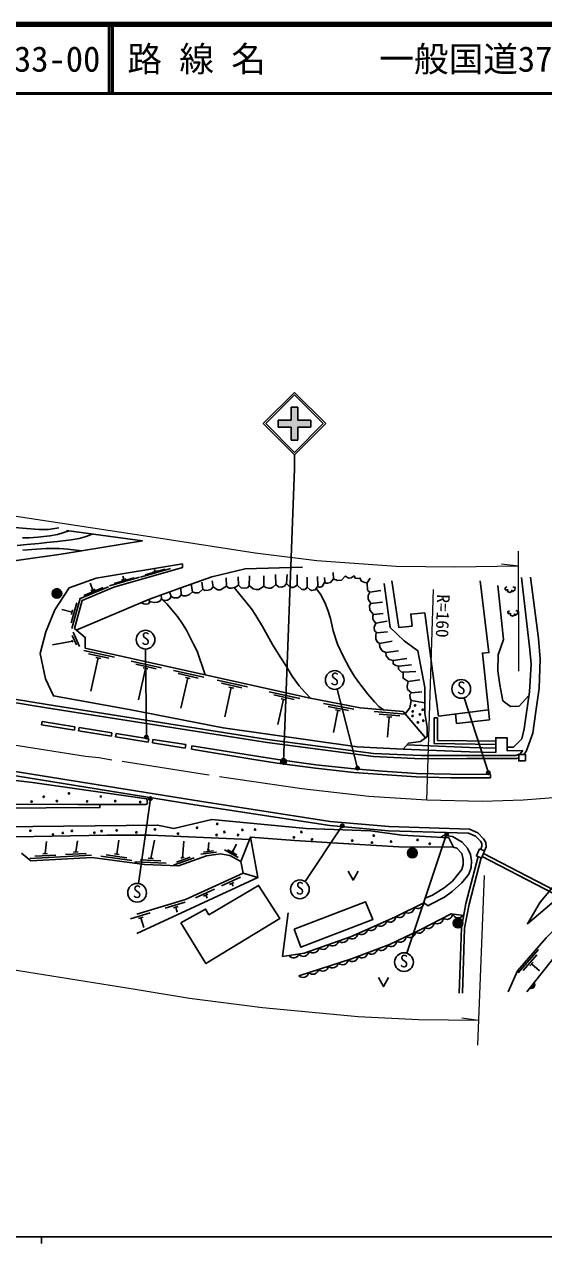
# Model space of a CAD drawing. Units: millimetres at full size, sheet at 1:1000; details may follow other scales. Extents: x 40000 to 680000, y 20000 to 380000.
# Drawn here: x 165522 to 240450, y 204000 to 380000 of the extents above; entities that cross this region are included whole.
import ezdxf
from ezdxf.enums import TextEntityAlignment as Align

# ---------------------------------------------------------------- set-up
doc = ezdxf.new("R2010")
doc.units = ezdxf.units.MM
doc.header["$LTSCALE"] = 1000
doc.linetypes.add('CHAIN', pattern=[18.5, 12, -1.5, 3.5, -1.5])
for name, color, linetype, lineweight in [('M-BGD', 7, 'Continuous', 25), ('M-BGD-EXST', 7, 'Continuous', 25), ('M-BMK', 2, 'CHAIN', 13), ('M-STR-HTXT', 7, 'Continuous', 13), ('M-STR-STRC', 7, 'Continuous', 25), ('M-TTL', 2, 'Continuous', 140), ('M-TTL-BAND', 7, 'Continuous', 25), ('M-TTL-LINE', 7, 'Continuous', 50)]:
    doc.layers.add(name, color=color, linetype=linetype, lineweight=lineweight)
doc.layers.add('M-TTL-TXT', color=7, linetype='Continuous')
doc.styles.add('ＭＳ ゴシック', font='')
doc.styles.get('ＭＳ ゴシック').set_extended_font_data('MS Gothic')

msp = doc.modelspace()

# ---------------------------------------------------------------- hatches: boundary and pattern name
at = {"layer": 'M-BGD'}
for points in [[(170913, 297849, -0.41421), (170213, 297149, -0.41421), (169513, 297849, -1)], [(222216, 260389, -0.41421), (221516, 259689, -0.41421), (220816, 260389, -1)], [(228803, 250263, -0.41421), (228103, 249563, -0.41421), (227403, 250263, -1)], [(238447, 240901), (239063, 241677, -0.82183)]]:
    msp.add_hatch(color=256, dxfattribs=at).paths.add_polyline_path(points)
at = {"layer": 'M-BGD-EXST'}
for points in [[(183341, 277241, -1), (182902, 277001, -1)], [(213819, 272767, -1), (213379, 272527, -1)], [(232692, 272089, -1), (232253, 271850, -1)], [(183917, 268343, -1), (183478, 268104, -1)], [(211619, 264435, -1), (211180, 264196, -1)], [(226678, 263209, -1), (226239, 262970, -1)]]:
    msp.add_hatch(color=256, dxfattribs=at).paths.add_polyline_path(points)
at = {"layer": 'M-STR-STRC'}
for points in [[(202140, 322863), (204000, 322863), (204001, 324723), (205001, 324723), (205000, 322863), (206860, 322863), (206860, 321863), (205000, 321863), (204999, 320003), (203999, 320003), (204000, 321863), (202140, 321863)], [(202575, 273388, -1), (203249, 273818, -1)]]:
    msp.add_hatch(color=256, dxfattribs=at).paths.add_polyline_path(points)

# ---------------------------------------------------------------- linework, layer by layer
at = {"layer": 'M-BGD'}
for p, q in [((182265, 300228), (186591, 301470)), ((182961, 300522), (185845, 301349)), ((184042, 300926), (184715, 301119)), ((184378, 301022), (184298, 301301)), ((175412, 298349), (175010, 299319)), ((177792, 298944), (182117, 300186)), ((178471, 299295), (181355, 300123)), ((179535, 299757), (180208, 299950)), ((179872, 299853), (179727, 300358)), ((189588, 299200), (189768, 298076)), ((191259, 298454), (191111, 299471)), ((192753, 298804), (192613, 299693)), ((194656, 300095), (194686, 298906)), ((196366, 300267), (196407, 299049)), ((197992, 300406), (197983, 298971)), ((200072, 300415), (200054, 298892)), ((201755, 300579), (201784, 299127)), ((203432, 300588), (203370, 299301)), ((204876, 300547), (204884, 299034)), ((206321, 300186), (206317, 298753)), ((207820, 300283), (207872, 298898)), ((208822, 300177), (208895, 299543)), ((210069, 300858), (210126, 299972)), ((215427, 300071), (214989, 299367)), ((173495, 297099), (177651, 298823)), ((174107, 297581), (176878, 298730)), ((175089, 298215), (175735, 298483)), ((185318, 297061), (185277, 297635)), ((186716, 297402), (186465, 298077)), ((188156, 297662), (188087, 298680)), ((215352, 298034), (216971, 298272)), ((172290, 293603), (173077, 296498)), ((172383, 292800), (173563, 297143)), ((183601, 296701), (183500, 296973)), ((217209, 296589), (215536, 296420)), ((172394, 295129), (170947, 295522)), ((172302, 294791), (172486, 295467)), ((217292, 294978), (215901, 294828)), ((173474, 290194), (172549, 292245)), ((217850, 293829), (216233, 293577)), ((217917, 292332), (216399, 292177)), ((172464, 290973), (169580, 290422)), ((172536, 290813), (172392, 291132)), ((173046, 290413), (172429, 291780)), ((218614, 290987), (216786, 290623)), ((178516, 288635), (174123, 289614)), ((177718, 288506), (174790, 289158)), ((219494, 289547), (217686, 289322)), ((176189, 288539), (175118, 283727)), ((176531, 288463), (175847, 288615)), ((185315, 287121), (180923, 288099)), ((184518, 286991), (181589, 287644)), ((182988, 287025), (181977, 282483)), ((183330, 286949), (182647, 287101)), ((218728, 288192), (220720, 288459)), ((219517, 287352), (221368, 287557)), ((191418, 285762), (187025, 286740)), ((190620, 285632), (187692, 286285)), ((189091, 285666), (188114, 281276)), ((189433, 285590), (188750, 285742)), ((197711, 284361), (193318, 285339)), ((220181, 286477), (222014, 286593)), ((220909, 285125), (222602, 285365)), ((196913, 284231), (193985, 284883)), ((195384, 284264), (194442, 280032)), ((195726, 284188), (195042, 284340)), ((205254, 282681), (200862, 283659)), ((221384, 283528), (222886, 283630)), ((204457, 282551), (201529, 283203)), ((202928, 282584), (202117, 278942)), ((203269, 282508), (202586, 282661)), ((213080, 281131), (208663, 281987)), ((212287, 280979), (209342, 281550)), ((210757, 280970), (210144, 277804)), ((211101, 280904), (210414, 281037)), ((220468, 280416), (215984, 280793)), ((219695, 280180), (216706, 280431)), ((218524, 279977), (217827, 280036)), ((218175, 280007), (217931, 277100)), ((225147, 279901), (224672, 279901)), ((168006, 278890), (168087, 279388)), ((172744, 278121), (168006, 278890)), ((172825, 278620), (168087, 279388)), ((172744, 278121), (172825, 278620)), ((173337, 278025), (173418, 278523)), ((178156, 277755), (173418, 278523)), ((178075, 277256), (173337, 278025)), ((178075, 277256), (178156, 277755)), ((178667, 277160), (178748, 277659)), ((183405, 276392), (178667, 277160)), ((183486, 276890), (178748, 277659)), ((183405, 276392), (183486, 276890)), ((183997, 276296), (184078, 276794)), ((188816, 276025), (184078, 276794)), ((188735, 275527), (183997, 276296)), ((188735, 275527), (188816, 276025)), ((189708, 275877), (189626, 275380)), ((235169, 275156), (237474, 275169)), ((237574, 274610), (237928, 275018)), ((232803, 271228), (232804, 271731)), ((183749, 259614), (184291, 262259)), ((168523, 260306), (168701, 262066)), ((172588, 260530), (173287, 260568)), ((172938, 260549), (173165, 262144)), ((178871, 260200), (179148, 262236)), ((188338, 259710), (188523, 262092)), ((191006, 260204), (193236, 260505)), ((191345, 260492), (192832, 260692)), ((191883, 260807), (192230, 260853)), ((192057, 260830), (192145, 261887)), ((194412, 260823), (196385, 259740)), ((194842, 260826), (196157, 260105)), ((195447, 260734), (195754, 260566)), ((195601, 260650), (196149, 261650)), ((166310, 259583), (170803, 259830)), ((167042, 259924), (170038, 260089)), ((168174, 260287), (168873, 260325)), ((170724, 259826), (175217, 260073)), ((171456, 260167), (174452, 260332)), ((176560, 259909), (181019, 259302)), ((177344, 260105), (180317, 259700)), ((178524, 260247), (179218, 260153)), ((181475, 259108), (185972, 258921)), ((182237, 259377), (185235, 259252)), ((183399, 259628), (184098, 259599)), ((187061, 258611), (190023, 259682)), ((187452, 259071), (189427, 259785)), ((188107, 259627), (188568, 259794)), ((231595, 259875), (247093, 251792)), ((231777, 260311), (247391, 252167)), ((196692, 256888), (193961, 255645)), ((195769, 256138), (195132, 255848)), ((195451, 255993), (195632, 255596)), ((192940, 255180), (190210, 253937)), ((192018, 254431), (191381, 254141)), ((191700, 254286), (191891, 253866)), ((183687, 251749), (180817, 250875)), ((188704, 253278), (185834, 252404)), ((187692, 252656), (187022, 252452)), ((187357, 252554), (187566, 251866)), ((203572, 251771), (202768, 245449)), ((182674, 251127), (182005, 250923)), ((182339, 251025), (182760, 249644)), ((239733, 246469), (236777, 243076)), ((239466, 245707), (237496, 243445)), ((238937, 244643), (238477, 244115)), ((238707, 244379), (239869, 243367))]:
    msp.add_line(p, q, dxfattribs=at)
for points in [[(127951, 313665), (128603, 312808), (129555, 311710), (130625, 310911), (132092, 310097), (133983, 309429), (135933, 308990), (138257, 308557), (140420, 308344), (142451, 308344), (144276, 308461), (148725, 308461), (151210, 308337), (153944, 308234), (157727, 308036), (159780, 307867), (161972, 307633), (164149, 307354), (165807, 307207), (167632, 307083), (168981, 307083), (170490, 307309)], [(171575, 306927), (182552, 305435), (170818, 303530), (146683, 300117), (134831, 298464), (128202, 297801), (124157, 297538), (115114, 297202), (98898, 295051)], [(164456, 304794), (165884, 304912), (167626, 305059), (168744, 305188), (170307, 305369), (172269, 305594), (173438, 305775), (174459, 306051), (175314, 306419)], [(165225, 305860), (166230, 305860), (167441, 305958), (169213, 306148), (170281, 306379), (171991, 306871)], [(165310, 304091), (166617, 304196), (168679, 304328), (170526, 304328), (171795, 304256), (173816, 304017)], [(173006, 292575), (183596, 297009), (188087, 298680), (192590, 300240), (197364, 301408), (205673, 301630)], [(221329, 282404), (221197, 282742), (221150, 283285), (221384, 283528), (220799, 284009), (220748, 284465), (220909, 285125), (220200, 285608), (220181, 286477), (219876, 286550), (219526, 286914), (219517, 287352), (219101, 287450), (218746, 287690), (218728, 288192), (218147, 288322), (217737, 288852), (217686, 289322), (217161, 289547), (216795, 290080), (216786, 290623), (216422, 290849), (216256, 291282), (216238, 292002), (216399, 292177), (216026, 292468), (216003, 293002), (216233, 293577), (215933, 293912), (215785, 294211), (215790, 294612), (215901, 294828), (215352, 295447), (215338, 296126), (215536, 296420), (215149, 297024), (215135, 297541), (215352, 298034), (215020, 298330), (214989, 299367), (214646, 299419), (214148, 299627), (213941, 300060), (213665, 299995), (213278, 300036), (213098, 300386), (212672, 300101), (212354, 300060), (211829, 300355), (211262, 299765), (210656, 299714), (210126, 299972), (209684, 299429), (209282, 299322), (209019, 299331), (208895, 299543), (208485, 298866), (208190, 298774), (207987, 298774), (207872, 298898), (207492, 298385), (207174, 298306), (206990, 298297), (206755, 298352), (206317, 298753), (206022, 298444), (205865, 298412), (205575, 298412), (204884, 299034), (204499, 298813), (204269, 298721), (204103, 298735), (203725, 298905), (203370, 299301), (203042, 298911), (202623, 298773), (202204, 298832), (201784, 299127), (201395, 298777), (201128, 298621), (200787, 298607), (200368, 298703), (200054, 298892), (199736, 298657), (199331, 298432), (198962, 298441), (198517, 298538), (198149, 298837), (197983, 298971), (197716, 298667), (197218, 298607), (196826, 298671), (196559, 298911), (196407, 299049), (195999, 298782), (195428, 298620), (195096, 298630), (194686, 298906), (193829, 298372), (193393, 298357), (192753, 298804), (192435, 298440), (192020, 298307), (191563, 298293), (191259, 298454), (190673, 297938), (190137, 297924), (189768, 298076), (189368, 297708), (188879, 297487), (188441, 297514), (188156, 297662), (187909, 297356), (187670, 297227), (187075, 297213), (186716, 297402), (186490, 297061), (186184, 296895), (185857, 296826), (185617, 296849), (185318, 297061), (185073, 296752), (184751, 296572), (184295, 296536), (183783, 296628), (183601, 296701), (183421, 296378), (183112, 296328), (182739, 296337), (182426, 296519)], [(217449, 299289), (218322, 292915), (220348, 291019), (222310, 289584), (223286, 284282), (223310, 280588), (223663, 278552), (223663, 277165), (223425, 277002)], [(218564, 299684), (219537, 292940), (221468, 293141), (221284, 294867), (223301, 295035), (225305, 280148), (232512, 281060), (231625, 289248), (232549, 289306), (231279, 299664)], [(237264, 300172), (238476, 289731), (238653, 287625), (238401, 283640), (237668, 278311), (237309, 276881), (236104, 275646), (235169, 275651)], [(237928, 275018), (238879, 277683), (239333, 280810), (239813, 284199), (239939, 288386), (239712, 291345), (238551, 300223)], [(66218, 298126), (168720, 281365), (200553, 276352), (215883, 274321), (222765, 273999), (229347, 274010), (236539, 274007), (236857, 274134)], [(66289, 298561), (168790, 281801), (200616, 276789), (215923, 274761), (222775, 274440), (229347, 274451), (236454, 274449), (237061, 274691), (237474, 275169)], [(195802, 298726), (196601, 297703), (197492, 296655), (198273, 295627), (198926, 294668), (199877, 293064), (201342, 290490), (202431, 288708), (203233, 287440), (204173, 285928), (205154, 284501), (205976, 283590), (206853, 282712)], [(217341, 281048), (216660, 281551), (216043, 282215), (215098, 283336), (213936, 284787), (213150, 285854), (212437, 287079), (211579, 288699), (210698, 290535), (210097, 292456), (209680, 294246), (209311, 295434), (208966, 296330), (208606, 297131), (208245, 297763), (207632, 298574)], [(233861, 299023), (234667, 291198), (233898, 289003), (233826, 286693), (234150, 284666), (234544, 282374), (235690, 281550), (236909, 281586), (238330, 283123)], [(235120, 298787), (234882, 298651), (234925, 298380), (235281, 298389), (235255, 298126), (235569, 297999), (235849, 298143), (235849, 298321), (235984, 298134), (236298, 298338), (236332, 298727), (236027, 298829)], [(191609, 286097), (191157, 287406), (190773, 288494), (190431, 289498), (189940, 290543), (189491, 291418), (188915, 292550), (188358, 293453), (187610, 294541), (186799, 295480), (186115, 296313), (185467, 296955)], [(235518, 295357), (235280, 295221), (235323, 294950), (235679, 294959), (235653, 294696), (235967, 294569), (236247, 294713), (236247, 294891), (236382, 294704), (236696, 294908), (236730, 295298), (236425, 295399)], [(251880, 261027), (247376, 258000), (238101, 250178), (239929, 253307), (246035, 260524), (247228, 261906), (249398, 263880), (263162, 266869), (272990, 268920), (280158, 270890), (287772, 273415), (298068, 277922), (305505, 281836), (316102, 287329), (321626, 290127), (323083, 289292), (325022, 284313)], [(83860, 284279), (146094, 274451), (191027, 267215), (209591, 264360), (218075, 263605), (229622, 263245), (230614, 262821), (231322, 262086), (231519, 261737), (231557, 261366), (231387, 260904)], [(83959, 284860), (146187, 275033), (191118, 267797), (209662, 264945), (218110, 264193), (229751, 263830), (230956, 263316), (231797, 262441), (232093, 261919), (232156, 261290), (231931, 260676)], [(220467, 280477), (221132, 281318), (221329, 282404), (223300, 282086)], [(233552, 276037), (224672, 276175), (224672, 279901)], [(233552, 276512), (225147, 276642), (225147, 279901)], [(232512, 281060), (232622, 279625), (227884, 279097), (227712, 280452)], [(235169, 275156), (235169, 277026), (233552, 277026), (233552, 274912)], [(189626, 275380), (198342, 273947), (202008, 273362), (207512, 272633), (213078, 272019), (217159, 271719), (222059, 271372), (227076, 271240), (232803, 271228)], [(189708, 275877), (198423, 274444), (202081, 273861), (207572, 273133), (213124, 272521), (217195, 272222), (222084, 271875), (227083, 271743), (232804, 271731)], [(220205, 275388), (229766, 275010), (233552, 274912)], [(220719, 275977), (229786, 275619), (233552, 275522)], [(148565, 272708), (166668, 270580), (183212, 268220), (183307, 267556), (183060, 267372), (173279, 267364), (153331, 267412), (147569, 267790)], [(147438, 267412), (152803, 266959), (160850, 266877), (176425, 266942), (176424, 267367)], [(153195, 264091), (184740, 264417), (187102, 263946), (192560, 265223), (206175, 263917), (215475, 263568), (220002, 262955), (226794, 262569), (227469, 261252), (219578, 261299), (213121, 261680), (204572, 262204), (198137, 262683)], [(197993, 262321), (183685, 262981), (177453, 262938), (156220, 262564)], [(199188, 256839), (198137, 262683), (196739, 259176), (197081, 257465)], [(225580, 262638), (226023, 262892), (227323, 262779), (228697, 261952), (229471, 261066), (229912, 260157), (230046, 259270), (230012, 258291), (229646, 257314), (228659, 256087), (227256, 254811), (226149, 253991), (224199, 252981), (223813, 252781), (223165, 253213)], [(223165, 253213), (223381, 253860), (224427, 254304), (226123, 255362), (227286, 256329), (228647, 258026), (228821, 258731), (228835, 259443), (228646, 260327), (227920, 261080), (227469, 261252)], [(196739, 259176), (195176, 260034), (193805, 260254), (191819, 259987), (187768, 258521), (182840, 258727), (175300, 259753), (166435, 259265), (165098, 260344)], [(230985, 259879), (229248, 253114), (228577, 249593), (228265, 240161)], [(231416, 259698), (229699, 253014), (229037, 249542), (228727, 240146)], [(235321, 240352), (236679, 243401), (240801, 248134), (246019, 253375), (251717, 258812), (251935, 257156)], [(181741, 248771), (199188, 256839), (197081, 257465), (188751, 253673), (181733, 251535)], [(212243, 257766), (212959, 256471), (213674, 257766)], [(238006, 240346), (250780, 256435), (250786, 257924)], [(223165, 253213), (218969, 251133), (212588, 248305), (205875, 245921), (202768, 245449)], [(228912, 251354), (227113, 251596), (222533, 249249), (218212, 247186), (212724, 245102), (205131, 242656)], [(216643, 242405), (217359, 241110), (218075, 242405)]]:
    msp.add_lwpolyline(points, dxfattribs=at)
for points in [[(223425, 277002), (222665, 276483), (220948, 276240), (220205, 275388), (213541, 275704), (194198, 278446), (180622, 281116), (169715, 283064), (168586, 285509), (167783, 289180), (168637, 292295), (169918, 295487), (172005, 298688), (175899, 300053), (188361, 302110), (188316, 301582), (178406, 298738), (173866, 296855), (172758, 292777), (174303, 291515), (174293, 289953), (206503, 282780), (213992, 281330), (220184, 280809)], [(237813, 273687), (236857, 273687), (236857, 274610), (237813, 274610)], [(231186, 260989), (231931, 260676), (231505, 259661), (230760, 259973)], [(188096, 250303), (191706, 244416), (202365, 250924), (199327, 255703), (192147, 251483), (191679, 252291)], [(204439, 249368), (214756, 253361), (215785, 250776), (205438, 246785)]]:
    msp.add_lwpolyline(points, close=True, dxfattribs=at)
for centre, radius in [((170213, 297849), 700), ((221912, 281692), 100), ((221548, 280175), 100), ((221570, 280816), 100), ((222596, 280389), 100), ((223002, 281073), 100), ((222318, 279235), 100), ((223087, 279491), 100), ((166558, 267813), 100), ((168314, 268496), 100), ((170215, 267887), 100), ((171946, 268983), 100), ((174580, 267838), 100), ((176554, 268544), 100), ((178627, 267887), 100), ((182246, 267735), 100), ((190443, 264030), 100), ((193345, 264590), 100), ((166386, 263593), 100), ((169653, 263057), 100), ((171068, 263276), 100), ((172384, 263568), 100), ((175627, 263300), 100), ((176651, 263544), 100), ((178838, 263640), 100), ((181691, 263348), 100), ((184348, 263786), 100), ((187688, 263177), 100), ((193247, 262982), 100), ((194393, 263421), 100), ((196368, 262982), 100), ((196977, 263713), 100), ((198817, 263761), 100), ((204425, 262641), 100), ((205498, 263420), 100), ((207034, 262348), 100), ((212827, 262176), 100), ((215947, 262907), 100), ((222262, 262274), 100), ((215679, 261884), 100), ((218434, 262030), 100), ((221516, 260389), 700), ((224017, 261713), 100), ((228103, 250263), 700)]:
    msp.add_circle(centre, radius, dxfattribs=at)
for centre, radius, start, end in [((219627, 251906), 850, 234.44113, 358.29616), ((220971, 252572), 850, 234.44113, 358.29616), ((222305, 253233), 850, 234.44113, 358.29616), ((215546, 250054), 850, 231.9763, 355.83133), ((216917, 250661), 850, 231.9763, 355.83133), ((218284, 251240), 850, 234.44113, 358.29616), ((223787, 250341), 850, 235.20583, 359.06085), ((225122, 251025), 850, 235.20583, 359.06085), ((226484, 251652), 850, 230.36231, 354.21733), ((228126, 251863), 850, 200.40815, 324.26318), ((211430, 248318), 850, 227.62568, 351.48071), ((212803, 248838), 850, 231.9763, 355.83133), ((214175, 249446), 850, 231.9763, 355.83133), ((219757, 248367), 850, 233.58676, 357.44178), ((221110, 249013), 850, 233.58676, 357.44178), ((222453, 249657), 850, 235.20583, 359.06085), ((207189, 246812), 850, 227.62568, 351.48071), ((208603, 247314), 850, 227.62568, 351.48071), ((210016, 247816), 850, 227.62568, 351.48071), ((215642, 246638), 850, 228.87238, 352.72741), ((217044, 247171), 850, 228.87238, 352.72741), ((218403, 247721), 850, 233.58676, 357.44178), ((204368, 246097), 850, 216.69832, 340.55334), ((205776, 246310), 850, 227.62568, 351.48071), ((211434, 245106), 850, 225.92854, 349.78356), ((212837, 245573), 850, 228.87238, 352.72741), ((214240, 246105), 850, 228.87238, 352.72741), ((205723, 243267), 850, 225.92854, 349.78356), ((207150, 243726), 850, 225.92854, 349.78356), ((208578, 244186), 850, 225.92854, 349.78356), ((210006, 244646), 850, 225.92854, 349.78356), ((238678, 241350), 505, 242.72493, 40.38312)]:
    msp.add_arc(centre, radius, start, end, dxfattribs=at)
at = {"layer": 'M-BGD-EXST'}
for p, q in [((183122, 277121), (183018, 289830)), ((213599, 272647), (210642, 284051)), ((232473, 271969), (228984, 282788)), ((183698, 268224), (181974, 255985)), ((211399, 264316), (206021, 256267)), ((226458, 263089), (220730, 245912))]:
    msp.add_line(p, q, dxfattribs=at)
for centre, radius in [((183007, 291180), 1350), ((210303, 285358), 1350), ((228569, 284073), 1350), ((183122, 277121), 250), ((213599, 272647), 250), ((232473, 271969), 250), ((183698, 268224), 250), ((211399, 264316), 250), ((226458, 263089), 250), ((181785, 254648), 1350), ((205271, 255144), 1350), ((220303, 244632), 1350)]:
    msp.add_circle(centre, radius, dxfattribs=at)
at = {"layer": 'M-BMK'}
msp.add_lwpolyline([(246451, 268710), (237503, 268003), (231643, 267842), (223615, 268005), (215251, 268560), (205559, 269666), (191495, 271709), (176280, 274101), (174358, 274307), (163977, 275949), (149348, 278415), (130185, 281548), (108962, 284976), (65321, 292010)], dxfattribs=at)
at = {"layer": 'M-STR-HTXT'}
for p, q in [((236861, 286657), (236818, 303944)), ((236823, 301785), (234387, 302091)), ((223615, 268005), (224562, 298416)), ((230937, 232653), (231902, 257157)), ((231076, 236196), (228649, 236561))]:
    msp.add_line(p, q, dxfattribs=at)
for points in [[(236823, 301785), (227639, 301653), (219182, 301747), (207747, 302556), (198820, 303664), (183607, 306006), (164974, 308861), (147673, 311520), (122685, 315465), (100259, 319010), (70028, 323762)], [(231076, 236196), (222404, 236281), (213703, 236759), (199892, 238038), (189330, 239396), (181527, 240661), (153796, 245119), (135063, 248215), (124353, 249984), (113076, 251820), (91364, 255304), (77905, 257533), (60625, 260488)]]:
    msp.add_lwpolyline(points, dxfattribs=at)
at = {"layer": 'M-STR-STRC'}
for p, q in [((199999, 322363), (204499, 326863)), ((200353, 322363), (204499, 326510)), ((209000, 322363), (204499, 326863)), ((208646, 322363), (204499, 326510)), ((204001, 324723), (204000, 322863)), ((204001, 324723), (205001, 324723)), ((205001, 324723), (205000, 322863)), ((199999, 322363), (204499, 317863)), ((200353, 322363), (204499, 318216)), ((202140, 322863), (202140, 321863)), ((202140, 322863), (204000, 322863)), ((204499, 318216), (208646, 322363)), ((204500, 317863), (209000, 322363)), ((205000, 322863), (206860, 322863)), ((206860, 322863), (206860, 321863)), ((202140, 321863), (204000, 321863)), ((204000, 321863), (203999, 320003)), ((205000, 321863), (204999, 320003)), ((205000, 321863), (206860, 321863)), ((203999, 320003), (204999, 320003)), ((204500, 317863), (204500, 315863)), ((202912, 273603), (204500, 315863))]:
    msp.add_line(p, q, dxfattribs=at)
msp.add_circle((202912, 273603), 400, dxfattribs=at)
at = {"layer": 'M-TTL'}
msp.add_line((680000, 380000), (40000, 380000), dxfattribs=at)
at = {"layer": 'M-TTL-BAND'}
for p, q in [((40000, 205000), (579000, 205000)), ((168000, 205000), (168000, 204000))]:
    msp.add_line(p, q, dxfattribs=at)
at = {"layer": 'M-TTL-LINE'}
for p, q in [((177750, 380000), (177750, 370000)), ((178250, 380000), (178250, 370000)), ((40000, 370000), (680000, 370000))]:
    msp.add_line(p, q, dxfattribs=at)

# ---------------------------------------------------------------- texts
at = {"layer": 'M-BGD-EXST', "style": 'ＭＳ ゴシック'}
for p in [(182352, 289887), (209647, 284066), (227914, 282780), (181130, 253356), (204616, 253852), (219648, 243339)]:
    msp.add_text('S', height=1833, rotation=358.508, dxfattribs=at).set_placement(p, align=Align.BOTTOM_LEFT)
at = {"layer": 'M-STR-HTXT', "style": 'ＭＳ ゴシック'}
msp.add_text('R=160', height=1833, rotation=268.216, dxfattribs=at).set_placement((224542, 297761), align=Align.BOTTOM_LEFT)
at = {"layer": 'M-TTL-TXT', "style": 'ＭＳ ゴシック'}
for s, p in [('033-00', (161521, 375000)), ('路 線 名', (180380, 375000)), ('一般国道376号', (216734, 375000))]:
    msp.add_text(s, height=3666, dxfattribs=at).set_placement(p, align=Align.MIDDLE_LEFT)

doc.saveas('drawing.dxf')
